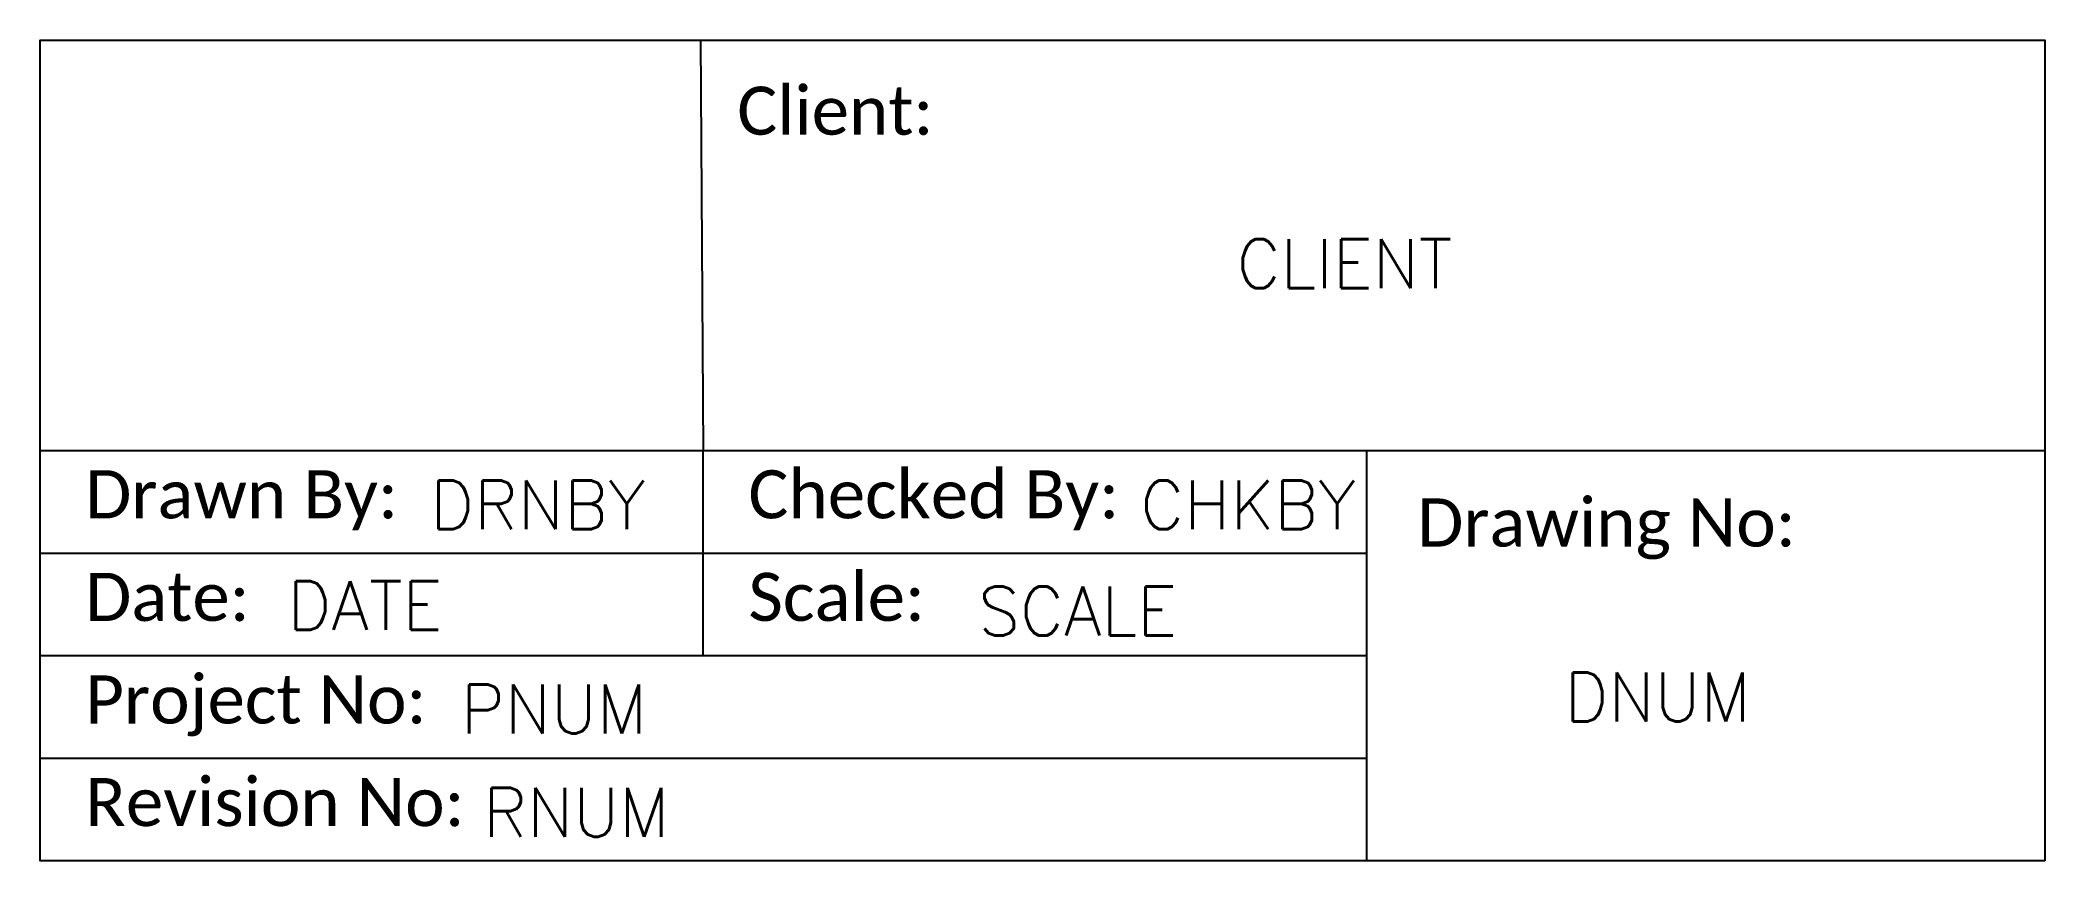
# Model space of a CAD drawing. Header units: inches. Extents: x -8.34 to 0, y 0 to 3.41.
import ezdxf
from ezdxf.enums import TextEntityAlignment as Align

# ---------------------------------------------------------------- set-up
doc = ezdxf.new("R2010")
doc.units = ezdxf.units.IN
doc.header["$MEASUREMENT"] = 0
doc.styles.add('Attribute', font='simplex.shx')
doc.styles.get("Standard").update_dxf_attribs({"font": 'calibri.ttf'})

msp = doc.modelspace()

# ---------------------------------------------------------------- linework, layer by layer
for p, q in [((-5.5898, 3.4114), (-5.5787, 1.7057)), ((-8.3364, 1.7057), (0, 1.7057)), ((-5.5787, 0.8528), (-5.5787, 1.7057)), ((-2.821, 1.7057), (-2.821, 0)), ((-8.3364, 1.2793), (-2.821, 1.2793)), ((-2.821, 0.8528), (-8.3364, 0.8528)), ((-8.3364, 0.4264), (-2.821, 0.4264))]:
    msp.add_line(p, q)
msp.add_lwpolyline([(0, 0), (-8.3364, 0), (-8.3364, 3.4114), (0, 3.4114)], close=True)

# ---------------------------------------------------------------- texts
at = {"char_height": 0.2, "attachment_point": 1}
for s, width, insert in [('Client:', 1.654286, (-5.4373, 3.218)), ('Drawn By:', 2.757747, (-8.1487, 1.6236)), ('Checked By:', 2.757747, (-5.391, 1.6236)), ('Drawing No:', 1.724681, (-2.6098, 1.5064)), ('Date:', 2.757747, (-8.1487, 1.1972)), ('Scale:', 2.757747, (-5.391, 1.1972)), ('Project No:', 2.757747, (-8.1487, 0.7708))]:
    msp.add_mtext_dynamic_manual_height_columns(s, width=width, gutter_width=1, heights=[0], dxfattribs=dict(at, insert=insert))
at = {"insert": (-8.1487, 0.3444), "char_height": 0.2, "attachment_point": 1}
msp.add_mtext('Revision No:', dxfattribs=at)
at = {"style": 'Attribute'}
for tag, p in [('CLIENT', (-2.9126, 2.482)), ('DNUM', (-1.6101, 0.6813))]:
    msp.add_attdef(tag, text='', height=0.2031, dxfattribs=at).set_placement(p, align=Align.MIDDLE_CENTER)
for tag, p in [('DRNBY', (-6.7151, 1.3781)), ('CHKBY', (-3.7615, 1.3781)), ('DATE', (-7.3082, 0.9598)), ('SCALE', (-4.436, 0.937)), ('PNUM', (-6.5872, 0.5299)), ('RNUM', (-6.4942, 0.1))]:
    msp.add_attdef(tag, p, '', height=0.2031, dxfattribs=at)

doc.saveas('drawing.dxf')
